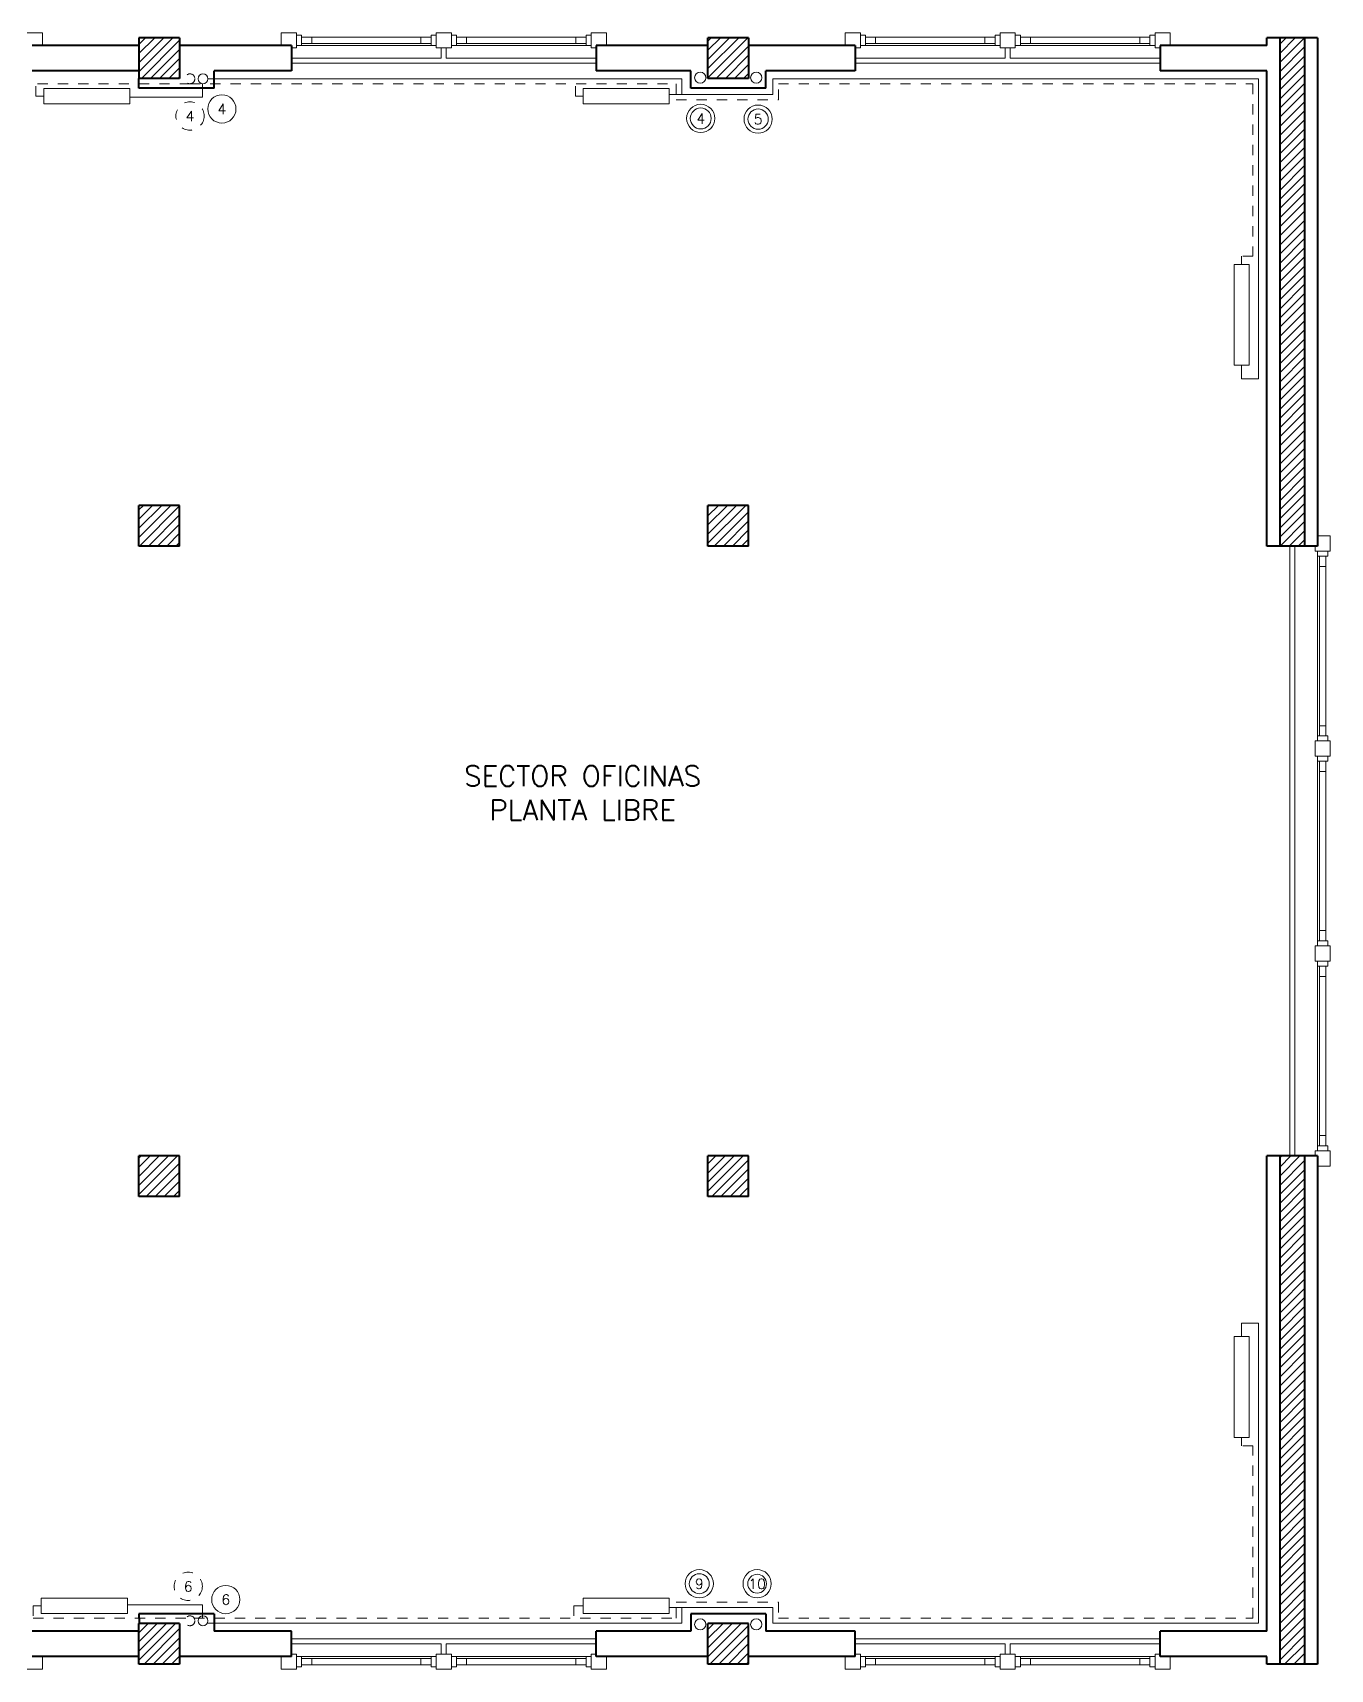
# Model space of a CAD drawing. Extents: x 1009 to 1343, y -172900 to 201.
# Drawn here: x 1235.8 to 1248.57, y 7.7 to 23.8 of the extents above; entities that cross this region are included whole.
import ezdxf

# ---------------------------------------------------------------- set-up
doc = ezdxf.new("R2010")
doc.units = 0
doc.header["$LTSCALE"] = 0.5
doc.linetypes.add('ACAD_ISO03W100', pattern=[30, 12, -18])
doc.linetypes.add('DASHED', pattern=[19.05, 12.7, -6.35])
for name, color, linetype, lineweight in [('Agua caliente', 230, 'CONTINUOUS', 18), ('Agua fria', 5, 'ACAD_ISO03W100', 18), ('Carpintería', 55, 'CONTINUOUS', 20), ('Detalles 01', 8, 'CONTINUOUS', 9), ('Muros corte', 7, 'CONTINUOUS', 40), ('Pluviales', 41, 'CONTINUOUS', 18), ('Punta 01', 6, 'CONTINUOUS', 9), ('Punta 02', 11, 'CONTINUOUS', 20)]:
    doc.layers.add(name, color=color, linetype=linetype, lineweight=lineweight)
doc.styles.add('Texto 1 mm', font='simplex.shx', dxfattribs={"height": 0.1})
doc.styles.add('Texto 2 mm', font='simplex.shx', dxfattribs={"height": 0.2})
pattern_1 = [(45, (60.8, -104.45304), (-0.0449012806, 0.0449012806), [])]

msp = doc.modelspace()

# ---------------------------------------------------------------- hatches: boundary and pattern name
at = {"layer": 'Detalles 01'}
h = msp.add_hatch(dxfattribs=at)
h.set_pattern_fill('ANSI31', color=256, scale=0.02, style=0)
h.set_pattern_definition(pattern_1)
h.paths.add_polyline_path([(1236.846, 23.352), (1237.246, 23.352), (1237.246, 23.752), (1236.846, 23.752)])
h = msp.add_hatch(dxfattribs=at)
h.set_pattern_fill('ANSI31', color=256, scale=0.02, style=0)
h.set_pattern_definition(pattern_1)
h.paths.add_polyline_path([(1242.846, 23.352), (1242.846, 23.752), (1242.446, 23.752), (1242.446, 23.352)])
h = msp.add_hatch(dxfattribs=at)
h.set_pattern_fill('ANSI31', color=256, scale=0.02, style=0)
h.set_pattern_definition(pattern_1)
h.paths.add_polyline_path([(1248.316, 23.752), (1248.076, 23.752), (1248.076, 18.752), (1248.316, 18.752)])
h = msp.add_hatch(dxfattribs=at)
h.set_pattern_fill('ANSI31', color=256, scale=0.02, style=0)
h.set_pattern_definition(pattern_1)
h.paths.add_polyline_path([(1237.246, 19.152), (1236.846, 19.152), (1236.846, 18.752), (1237.246, 18.752)])
h = msp.add_hatch(dxfattribs=at)
h.set_pattern_fill('ANSI31', color=256, scale=0.02, style=0)
h.set_pattern_definition(pattern_1)
h.paths.add_polyline_path([(1242.846, 18.752), (1242.846, 19.152), (1242.446, 19.152), (1242.446, 18.752)])
h = msp.add_hatch(dxfattribs=at)
h.set_pattern_fill('ANSI31', color=256, scale=0.02, style=0)
h.set_pattern_definition(pattern_1)
h.paths.add_polyline_path([(1236.846, 12.752), (1236.846, 12.352), (1237.246, 12.352), (1237.246, 12.752)])
h = msp.add_hatch(dxfattribs=at)
h.set_pattern_fill('ANSI31', color=256, scale=0.02, style=0)
h.set_pattern_definition(pattern_1)
h.paths.add_polyline_path([(1242.446, 12.352), (1242.846, 12.352), (1242.846, 12.752), (1242.446, 12.752)])
h = msp.add_hatch(dxfattribs=at)
h.set_pattern_fill('ANSI31', color=256, scale=0.02, style=0)
h.set_pattern_definition(pattern_1)
h.paths.add_polyline_path([(1248.316, 12.752), (1248.076, 12.752), (1248.076, 7.752), (1248.316, 7.752)])
h = msp.add_hatch(dxfattribs=at)
h.set_pattern_fill('ANSI31', color=256, scale=0.02, style=0)
h.set_pattern_definition(pattern_1)
h.paths.add_polyline_path([(1237.246, 7.752), (1237.246, 8.152), (1236.846, 8.152), (1236.846, 7.752)])
h = msp.add_hatch(dxfattribs=at)
h.set_pattern_fill('ANSI31', color=256, scale=0.02, style=0)
h.set_pattern_definition(pattern_1)
h.paths.add_polyline_path([(1242.846, 7.752), (1242.846, 8.152), (1242.446, 8.152), (1242.446, 7.752)])

# ---------------------------------------------------------------- linework, layer by layer
at = {"layer": 'Agua caliente', "lineweight": 20, "ltscale": 0.01}
for p, q in [((1237.525, 23.349), (1242.19, 23.349)), ((1242.19, 23.349), (1242.19, 23.195)), ((1243.083, 23.195), (1243.083, 23.348)), ((1243.083, 23.348), (1247.863, 23.348)), ((1247.863, 23.348), (1247.863, 20.396)), ((1237.472, 23.3), (1237.472, 23.168)), ((1242.19, 23.195), (1242.065, 23.195)), ((1242.19, 23.195), (1243.083, 23.195)), ((1237.472, 23.168), (1236.757, 23.168)), ((1247.698, 20.53), (1247.698, 20.396)), ((1247.698, 20.396), (1247.863, 20.396)), ((1247.698, 10.975), (1247.698, 11.108)), ((1247.698, 11.108), (1247.863, 11.108)), ((1247.863, 8.156), (1247.863, 11.108)), ((1237.472, 8.336), (1236.732, 8.336)), ((1237.472, 8.204), (1237.472, 8.336)), ((1242.19, 8.309), (1242.065, 8.309)), ((1242.19, 8.309), (1243.083, 8.309)), ((1242.19, 8.156), (1242.19, 8.309)), ((1243.083, 8.309), (1243.083, 8.156)), ((1237.525, 8.156), (1242.19, 8.156)), ((1243.083, 8.156), (1247.863, 8.156))]:
    msp.add_line(p, q, dxfattribs=at)
for centre, radius in [((1237.476, 23.349), 0.0486), ((1237.662, 23.052), 0.139), ((1237.701, 8.388), 0.139), ((1237.476, 8.179), 0.0486)]:
    msp.add_circle(centre, radius, dxfattribs=at)
at = {"layer": 'Agua fria', "lineweight": 20, "ltscale": 0.01}
for p, q in [((1237.348, 23.3), (1235.831, 23.3)), ((1235.831, 23.178), (1235.831, 23.3)), ((1237.348, 23.3), (1242.134, 23.3)), ((1241.141, 23.178), (1241.141, 23.3)), ((1242.134, 23.3), (1242.134, 23.143)), ((1243.14, 23.143), (1243.14, 23.298)), ((1243.14, 23.298), (1247.81, 23.298)), ((1247.81, 23.298), (1247.81, 21.604)), ((1235.909, 23.178), (1235.831, 23.178)), ((1241.217, 23.178), (1241.141, 23.178)), ((1242.134, 23.143), (1243.14, 23.143)), ((1247.698, 21.522), (1247.698, 21.604)), ((1247.81, 21.604), (1247.698, 21.604)), ((1247.698, 9.982), (1247.698, 9.9)), ((1247.81, 9.9), (1247.698, 9.9)), ((1247.81, 8.206), (1247.81, 9.9)), ((1235.883, 8.327), (1235.806, 8.327)), ((1235.806, 8.327), (1235.806, 8.204)), ((1241.217, 8.327), (1241.126, 8.327)), ((1241.126, 8.327), (1241.126, 8.204)), ((1242.134, 8.204), (1242.134, 8.361)), ((1242.134, 8.361), (1243.14, 8.361)), ((1243.14, 8.361), (1243.14, 8.206)), ((1237.306, 8.204), (1235.806, 8.204)), ((1237.39, 8.204), (1242.134, 8.204)), ((1243.14, 8.206), (1247.81, 8.206))]:
    msp.add_line(p, q, dxfattribs=at)
at = {"layer": 'Agua fria', "linetype": 'DASHED', "lineweight": 20, "ltscale": 0.01}
for centre in [(1237.348, 23.349), (1237.348, 8.179)]:
    msp.add_circle(centre, 0.0486, dxfattribs=at)
at = {"layer": 'Agua fria', "lineweight": 20, "ltscale": 0.01}
for centre in [(1237.349, 22.983), (1237.331, 8.518)]:
    msp.add_circle(centre, 0.139, dxfattribs=at)
at = {"layer": 'Carpintería'}
for p, q in [((1235.746, 23.802), (1235.896, 23.802)), ((1235.896, 23.802), (1235.896, 23.677)), ((1238.396, 23.802), (1238.246, 23.802)), ((1238.246, 23.802), (1238.246, 23.677)), ((1238.396, 23.802), (1238.396, 23.652)), ((1238.396, 23.777), (1238.446, 23.777)), ((1238.446, 23.677), (1238.396, 23.677)), ((1238.446, 23.777), (1238.446, 23.677)), ((1238.446, 23.757), (1239.721, 23.757)), ((1238.446, 23.697), (1239.721, 23.697)), ((1238.546, 23.757), (1238.546, 23.697)), ((1239.621, 23.757), (1239.621, 23.697)), ((1239.771, 23.777), (1239.721, 23.777)), ((1239.721, 23.677), (1239.721, 23.777)), ((1239.721, 23.677), (1239.771, 23.677)), ((1239.921, 23.802), (1239.771, 23.802)), ((1239.771, 23.802), (1239.771, 23.652)), ((1239.921, 23.802), (1239.921, 23.652)), ((1239.921, 23.777), (1239.971, 23.777)), ((1239.971, 23.677), (1239.921, 23.677)), ((1239.971, 23.777), (1239.971, 23.677)), ((1239.971, 23.757), (1241.246, 23.757)), ((1239.971, 23.697), (1241.246, 23.697)), ((1240.071, 23.757), (1240.071, 23.697)), ((1241.146, 23.757), (1241.146, 23.697)), ((1241.246, 23.777), (1241.246, 23.677)), ((1241.296, 23.777), (1241.246, 23.777)), ((1241.246, 23.677), (1241.296, 23.677)), ((1241.296, 23.802), (1241.296, 23.652)), ((1241.296, 23.802), (1241.446, 23.802)), ((1241.446, 23.802), (1241.446, 23.677)), ((1243.946, 23.802), (1243.796, 23.802)), ((1243.796, 23.802), (1243.796, 23.677)), ((1243.946, 23.802), (1243.946, 23.652)), ((1243.946, 23.777), (1243.996, 23.777)), ((1243.996, 23.677), (1243.946, 23.677)), ((1243.996, 23.777), (1243.996, 23.677)), ((1243.996, 23.757), (1245.271, 23.757)), ((1243.996, 23.697), (1245.271, 23.697)), ((1244.096, 23.757), (1244.096, 23.697)), ((1245.171, 23.757), (1245.171, 23.697)), ((1245.321, 23.777), (1245.271, 23.777)), ((1245.271, 23.677), (1245.271, 23.777)), ((1245.271, 23.677), (1245.321, 23.677)), ((1245.471, 23.802), (1245.321, 23.802)), ((1245.321, 23.802), (1245.321, 23.652)), ((1245.471, 23.802), (1245.471, 23.652)), ((1245.471, 23.777), (1245.521, 23.777)), ((1245.521, 23.677), (1245.471, 23.677)), ((1245.521, 23.777), (1245.521, 23.677)), ((1245.521, 23.757), (1246.796, 23.757)), ((1245.521, 23.697), (1246.796, 23.697)), ((1245.621, 23.757), (1245.621, 23.697)), ((1246.696, 23.757), (1246.696, 23.697)), ((1246.796, 23.777), (1246.796, 23.677)), ((1246.846, 23.777), (1246.796, 23.777)), ((1246.796, 23.677), (1246.846, 23.677)), ((1246.846, 23.802), (1246.846, 23.652)), ((1246.846, 23.802), (1246.996, 23.802)), ((1246.996, 23.802), (1246.996, 23.677)), ((1238.396, 23.652), (1238.346, 23.652)), ((1239.921, 23.652), (1239.771, 23.652)), ((1241.296, 23.652), (1241.346, 23.652)), ((1243.946, 23.652), (1243.896, 23.652)), ((1245.471, 23.652), (1245.321, 23.652)), ((1246.846, 23.652), (1246.896, 23.652)), ((1248.571, 18.852), (1248.446, 18.852)), ((1248.571, 18.852), (1248.571, 18.702)), ((1248.421, 18.752), (1248.421, 18.702)), ((1248.571, 18.702), (1248.421, 18.702)), ((1248.446, 18.702), (1248.446, 18.652)), ((1248.546, 18.702), (1248.546, 18.652)), ((1248.546, 18.652), (1248.446, 18.652)), ((1248.466, 16.885), (1248.466, 18.652)), ((1248.526, 18.552), (1248.466, 18.552)), ((1248.526, 16.885), (1248.526, 18.652)), ((1248.466, 16.985), (1248.526, 16.985)), ((1248.421, 16.835), (1248.421, 16.685)), ((1248.421, 16.835), (1248.571, 16.835)), ((1248.446, 16.835), (1248.446, 16.885)), ((1248.446, 16.885), (1248.546, 16.885)), ((1248.546, 16.885), (1248.546, 16.835)), ((1248.571, 16.835), (1248.571, 16.685)), ((1248.421, 16.685), (1248.571, 16.685)), ((1248.446, 16.685), (1248.446, 16.635)), ((1248.546, 16.635), (1248.446, 16.635)), ((1248.466, 14.869), (1248.466, 16.635)), ((1248.526, 14.869), (1248.526, 16.635)), ((1248.546, 16.685), (1248.546, 16.635)), ((1248.526, 16.535), (1248.466, 16.535)), ((1248.421, 14.819), (1248.421, 14.669)), ((1248.421, 14.819), (1248.571, 14.819)), ((1248.446, 14.819), (1248.446, 14.869)), ((1248.446, 14.869), (1248.546, 14.869)), ((1248.466, 14.969), (1248.526, 14.969)), ((1248.546, 14.869), (1248.546, 14.819)), ((1248.571, 14.819), (1248.571, 14.669)), ((1248.421, 14.669), (1248.571, 14.669)), ((1248.446, 14.669), (1248.446, 14.619)), ((1248.546, 14.669), (1248.546, 14.619)), ((1248.546, 14.619), (1248.446, 14.619)), ((1248.466, 12.852), (1248.466, 14.619)), ((1248.526, 14.519), (1248.466, 14.519)), ((1248.526, 12.852), (1248.526, 14.619)), ((1248.466, 12.952), (1248.526, 12.952)), ((1248.571, 12.802), (1248.421, 12.802)), ((1248.421, 12.802), (1248.421, 12.752)), ((1248.446, 12.802), (1248.446, 12.852)), ((1248.446, 12.852), (1248.546, 12.852)), ((1248.546, 12.852), (1248.546, 12.802)), ((1248.571, 12.802), (1248.571, 12.652)), ((1248.571, 12.652), (1248.446, 12.652)), ((1235.896, 7.702), (1235.896, 7.827)), ((1238.246, 7.702), (1238.246, 7.827)), ((1238.396, 7.852), (1238.346, 7.852)), ((1238.396, 7.702), (1238.396, 7.852)), ((1238.446, 7.827), (1238.396, 7.827)), ((1238.446, 7.727), (1238.446, 7.827)), ((1238.446, 7.807), (1239.721, 7.807)), ((1238.446, 7.747), (1239.721, 7.747)), ((1238.546, 7.747), (1238.546, 7.807)), ((1239.621, 7.747), (1239.621, 7.807)), ((1239.721, 7.827), (1239.721, 7.727)), ((1239.721, 7.827), (1239.771, 7.827)), ((1239.921, 7.852), (1239.771, 7.852)), ((1239.771, 7.702), (1239.771, 7.852)), ((1239.921, 7.702), (1239.921, 7.852)), ((1239.971, 7.827), (1239.921, 7.827)), ((1239.971, 7.727), (1239.971, 7.827)), ((1239.971, 7.807), (1241.246, 7.807)), ((1239.971, 7.747), (1241.246, 7.747)), ((1240.071, 7.747), (1240.071, 7.807)), ((1241.146, 7.747), (1241.146, 7.807)), ((1241.246, 7.727), (1241.246, 7.827)), ((1241.246, 7.827), (1241.296, 7.827)), ((1241.296, 7.702), (1241.296, 7.852)), ((1241.296, 7.852), (1241.346, 7.852)), ((1241.446, 7.702), (1241.446, 7.827)), ((1243.796, 7.702), (1243.796, 7.827)), ((1243.946, 7.852), (1243.896, 7.852)), ((1243.946, 7.702), (1243.946, 7.852)), ((1243.996, 7.827), (1243.946, 7.827)), ((1243.996, 7.727), (1243.996, 7.827)), ((1243.996, 7.807), (1245.271, 7.807)), ((1243.996, 7.747), (1245.271, 7.747)), ((1244.096, 7.747), (1244.096, 7.807)), ((1245.171, 7.747), (1245.171, 7.807)), ((1245.271, 7.827), (1245.271, 7.727)), ((1245.271, 7.827), (1245.321, 7.827)), ((1245.471, 7.852), (1245.321, 7.852)), ((1245.321, 7.702), (1245.321, 7.852)), ((1245.471, 7.702), (1245.471, 7.852)), ((1245.521, 7.827), (1245.471, 7.827)), ((1245.521, 7.727), (1245.521, 7.827)), ((1245.521, 7.807), (1246.796, 7.807)), ((1245.521, 7.747), (1246.796, 7.747)), ((1245.621, 7.747), (1245.621, 7.807)), ((1246.696, 7.747), (1246.696, 7.807)), ((1246.796, 7.727), (1246.796, 7.827)), ((1246.796, 7.827), (1246.846, 7.827)), ((1246.846, 7.702), (1246.846, 7.852)), ((1246.846, 7.852), (1246.896, 7.852)), ((1246.996, 7.702), (1246.996, 7.827)), ((1235.746, 7.702), (1235.896, 7.702)), ((1238.396, 7.702), (1238.246, 7.702)), ((1238.396, 7.727), (1238.446, 7.727)), ((1239.771, 7.727), (1239.721, 7.727)), ((1239.921, 7.702), (1239.771, 7.702)), ((1239.921, 7.727), (1239.971, 7.727)), ((1241.296, 7.727), (1241.246, 7.727)), ((1241.296, 7.702), (1241.446, 7.702)), ((1243.946, 7.702), (1243.796, 7.702)), ((1243.946, 7.727), (1243.996, 7.727)), ((1245.321, 7.727), (1245.271, 7.727)), ((1245.471, 7.702), (1245.321, 7.702)), ((1245.471, 7.727), (1245.521, 7.727)), ((1246.846, 7.727), (1246.796, 7.727)), ((1246.846, 7.702), (1246.996, 7.702))]:
    msp.add_line(p, q, dxfattribs=at)
at = {"layer": 'Detalles 01'}
for p, q in [((1239.721, 23.677), (1238.446, 23.677)), ((1241.246, 23.677), (1239.971, 23.677)), ((1245.271, 23.677), (1243.996, 23.677)), ((1246.796, 23.677), (1245.521, 23.677)), ((1239.821, 23.552), (1238.346, 23.552)), ((1239.821, 23.652), (1239.821, 23.552)), ((1239.871, 23.652), (1239.871, 23.552)), ((1241.346, 23.552), (1239.871, 23.552)), ((1245.371, 23.552), (1243.896, 23.552)), ((1245.371, 23.652), (1245.371, 23.552)), ((1245.421, 23.652), (1245.421, 23.552)), ((1246.896, 23.552), (1245.421, 23.552)), ((1241.346, 23.502), (1238.346, 23.502)), ((1246.896, 23.502), (1243.896, 23.502)), ((1248.171, 18.752), (1248.171, 12.752)), ((1248.221, 18.752), (1248.221, 12.752)), ((1248.446, 18.652), (1248.446, 16.885)), ((1248.446, 16.635), (1248.446, 14.869)), ((1248.446, 14.619), (1248.446, 12.852)), ((1241.346, 8.002), (1238.346, 8.002)), ((1239.821, 7.952), (1238.346, 7.952)), ((1239.821, 7.852), (1239.821, 7.952)), ((1241.346, 7.952), (1239.871, 7.952)), ((1239.871, 7.852), (1239.871, 7.952)), ((1246.896, 8.002), (1243.896, 8.002)), ((1245.371, 7.952), (1243.896, 7.952)), ((1245.371, 7.852), (1245.371, 7.952)), ((1246.896, 7.952), (1245.421, 7.952)), ((1245.421, 7.852), (1245.421, 7.952)), ((1239.721, 7.827), (1238.446, 7.827)), ((1241.246, 7.827), (1239.971, 7.827)), ((1245.271, 7.827), (1243.996, 7.827)), ((1246.796, 7.827), (1245.521, 7.827))]:
    msp.add_line(p, q, dxfattribs=at)
at = {"layer": 'Muros corte'}
for p, q in [((1236.846, 23.677), (1235.796, 23.677)), ((1237.246, 23.752), (1236.846, 23.752)), ((1236.846, 23.752), (1236.846, 23.352)), ((1237.246, 23.752), (1237.246, 23.352)), ((1238.346, 23.677), (1237.246, 23.677)), ((1238.346, 23.677), (1238.346, 23.427)), ((1242.446, 23.677), (1241.346, 23.677)), ((1241.346, 23.677), (1241.346, 23.427)), ((1242.846, 23.752), (1242.446, 23.752)), ((1242.446, 23.352), (1242.446, 23.752)), ((1242.846, 23.752), (1242.846, 23.352)), ((1243.896, 23.677), (1242.846, 23.677)), ((1243.896, 23.677), (1243.896, 23.427)), ((1247.946, 23.677), (1246.896, 23.677)), ((1246.896, 23.677), (1246.896, 23.427)), ((1248.446, 23.752), (1247.946, 23.752)), ((1247.946, 23.677), (1247.946, 23.752)), ((1248.076, 18.752), (1248.076, 23.752)), ((1248.316, 23.752), (1248.316, 18.752)), ((1248.446, 23.752), (1248.446, 18.752)), ((1236.846, 23.427), (1235.796, 23.427)), ((1237.246, 23.352), (1236.846, 23.352)), ((1236.846, 23.257), (1236.846, 23.352)), ((1238.346, 23.427), (1237.586, 23.427)), ((1237.586, 23.257), (1237.586, 23.427)), ((1242.276, 23.427), (1241.346, 23.427)), ((1242.276, 23.257), (1242.276, 23.427)), ((1242.846, 23.352), (1242.446, 23.352)), ((1243.896, 23.427), (1243.016, 23.427)), ((1243.016, 23.257), (1243.016, 23.427)), ((1247.946, 23.427), (1246.896, 23.427)), ((1247.946, 18.752), (1247.946, 23.427)), ((1237.586, 23.257), (1236.846, 23.257)), ((1243.016, 23.257), (1242.276, 23.257)), ((1237.246, 19.152), (1236.846, 19.152)), ((1236.846, 18.752), (1236.846, 19.152)), ((1237.246, 18.752), (1237.246, 19.152)), ((1242.846, 19.152), (1242.446, 19.152)), ((1242.446, 18.752), (1242.446, 19.152)), ((1242.846, 18.752), (1242.846, 19.152)), ((1237.246, 18.752), (1236.846, 18.752)), ((1242.846, 18.752), (1242.446, 18.752)), ((1248.446, 18.752), (1247.946, 18.752)), ((1248.271, 18.752), (1248.121, 18.752)), ((1237.246, 12.752), (1236.846, 12.752)), ((1236.846, 12.352), (1236.846, 12.752)), ((1237.246, 12.352), (1237.246, 12.752)), ((1242.846, 12.752), (1242.446, 12.752)), ((1242.446, 12.352), (1242.446, 12.752)), ((1242.846, 12.352), (1242.846, 12.752)), ((1248.446, 12.752), (1247.946, 12.752)), ((1247.946, 8.077), (1247.946, 12.752)), ((1248.076, 7.752), (1248.076, 12.752)), ((1248.316, 12.752), (1248.316, 7.752)), ((1248.446, 12.752), (1248.446, 7.752)), ((1237.246, 12.352), (1236.846, 12.352)), ((1242.846, 12.352), (1242.446, 12.352)), ((1237.586, 8.247), (1236.846, 8.247)), ((1236.846, 8.247), (1236.847, 8.152)), ((1237.586, 8.247), (1237.586, 8.077)), ((1243.016, 8.247), (1242.276, 8.247)), ((1242.276, 8.247), (1242.276, 8.077)), ((1243.016, 8.247), (1243.016, 8.077)), ((1236.846, 8.077), (1235.796, 8.077)), ((1237.246, 8.152), (1236.846, 8.152)), ((1236.846, 7.752), (1236.846, 8.152)), ((1237.246, 8.152), (1237.246, 7.752)), ((1238.346, 8.077), (1237.586, 8.077)), ((1238.346, 7.827), (1238.346, 8.077)), ((1242.276, 8.077), (1241.346, 8.077)), ((1241.346, 7.827), (1241.346, 8.077)), ((1242.846, 8.152), (1242.446, 8.152)), ((1242.446, 7.752), (1242.446, 8.152)), ((1242.846, 7.752), (1242.846, 8.152)), ((1243.896, 8.077), (1243.016, 8.077)), ((1243.896, 7.827), (1243.896, 8.077)), ((1247.946, 8.077), (1246.896, 8.077)), ((1246.896, 7.827), (1246.896, 8.077)), ((1236.846, 7.827), (1235.796, 7.827)), ((1237.246, 7.752), (1236.846, 7.752)), ((1238.346, 7.827), (1237.246, 7.827)), ((1242.446, 7.827), (1241.346, 7.827)), ((1242.846, 7.752), (1242.446, 7.752)), ((1243.896, 7.827), (1242.846, 7.827)), ((1247.946, 7.827), (1246.896, 7.827)), ((1247.946, 7.752), (1247.946, 7.827)), ((1248.446, 7.752), (1247.946, 7.752)), ((1248.271, 7.752), (1248.121, 7.752))]:
    msp.add_line(p, q, dxfattribs=at)
at = {"layer": 'Pluviales'}
for centre, radius in [((1242.37, 23.36), 0.055), ((1242.921, 23.36), 0.055), ((1242.375, 22.959), 0.139), ((1242.94, 22.952), 0.139), ((1242.361, 8.544), 0.139), ((1242.93, 8.544), 0.139), ((1242.37, 8.144), 0.055), ((1242.921, 8.144), 0.055)]:
    msp.add_circle(centre, radius, dxfattribs=at)
at = {"layer": 'Pluviales', "lineweight": 20, "ltscale": 0.01}
for centre, radius in [((1242.375, 22.959), 0.103), ((1242.94, 22.952), 0.0999), ((1242.361, 8.544), 0.0983), ((1242.93, 8.544), 0.0923)]:
    msp.add_circle(centre, radius, dxfattribs=at)
at = {"layer": 'Punta 02', "lineweight": 20, "ltscale": 0.01}
for points in [[(1235.909, 23.252), (1236.757, 23.252), (1236.757, 23.103), (1235.909, 23.103)], [(1241.217, 23.252), (1242.065, 23.252), (1242.065, 23.103), (1241.217, 23.103)], [(1247.624, 20.53), (1247.624, 21.522), (1247.773, 21.522), (1247.773, 20.53)], [(1247.624, 10.975), (1247.624, 9.982), (1247.773, 9.982), (1247.773, 10.975)], [(1235.883, 8.252), (1236.732, 8.252), (1236.732, 8.401), (1235.883, 8.401)], [(1241.217, 8.252), (1242.065, 8.252), (1242.065, 8.401), (1241.217, 8.401)]]:
    msp.add_lwpolyline(points, close=True, dxfattribs=at)

# ---------------------------------------------------------------- texts
at = {"layer": 'Punta 01', "lineweight": 20, "ltscale": 0.01, "char_height": 0.1, "width": 0.92289, "attachment_point": 2, "style": 'Texto 1 mm'}
for s, insert in [('4', (1237.349, 23.031)), ('4', (1237.662, 23.101)), ('6', (1237.331, 8.566)), ('6', (1237.701, 8.437))]:
    msp.add_mtext(s, dxfattribs=dict(at, insert=insert))
at = {"layer": 'Punta 01', "char_height": 0.1, "width": 0.92289, "attachment_point": 2, "style": 'Texto 1 mm'}
for s, insert in [('4', (1242.375, 23.007)), ('5', (1242.94, 23.001)), ('9', (1242.361, 8.592)), ('10', (1242.93, 8.592))]:
    msp.add_mtext(s, dxfattribs=dict(at, insert=insert))
at = {"layer": 'Punta 02', "lineweight": 20, "insert": (1241.212, 16.589), "char_height": 0.2, "width": 3.4472, "attachment_point": 2, "style": 'Texto 2 mm'}
msp.add_mtext('SECTOR OFICINAS PLANTA LIBRE', dxfattribs=at)

doc.saveas('drawing.dxf')
